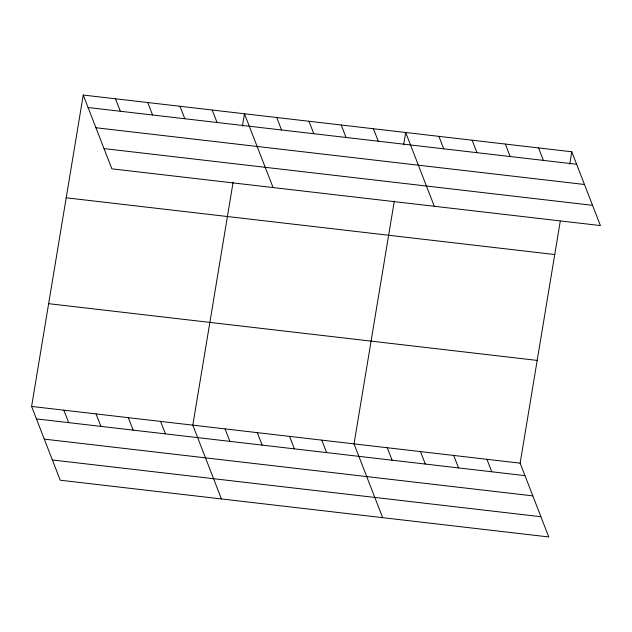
<?xml version="1.0" encoding="UTF-8"?>
<svg xmlns="http://www.w3.org/2000/svg" width="632" height="632" viewBox="0 0 632 632"><rect width="100%" height="100%" fill="white"/><g stroke="black" fill="none" stroke-linecap="round" stroke-linejoin="round"><path stroke-width="0.95" d="M560.26 221.24L520.136 463.169L548.758 536.955L60.222 480.217L31.6 406.431L83.242 95.045L571.778 151.783L600.4 225.569L111.864 168.831L83.242 95.045M233.097 182.277L192.815 425.154L221.437 498.94M242.412 126.139L244.465 113.768L273.079 187.554M394.321 201L354.031 443.877L382.652 517.663M403.627 144.862L405.681 132.491L434.295 206.277M569.732 164.154L571.778 151.783M88.077 107.511L576.613 164.249M95.93 127.743L584.466 184.481M104.011 148.591L592.547 205.329M66.202 197.8L554.738 254.538M48.64 303.676L537.176 360.414M31.6 406.431L520.136 463.169M36.435 418.898L524.971 475.635M44.279 439.129L532.816 495.875M52.369 459.978L540.905 516.723M538.559 147.928L543.394 160.386M505.339 144.064L510.174 156.531M472.12 140.209L476.955 152.675M438.9 136.354L443.735 148.812M373.433 128.746L378.268 141.213M486.917 459.314L491.751 471.78M341.193 125.002L346.028 137.468M453.697 455.459L458.532 467.917M308.945 121.257L313.78 133.723M420.478 451.596L425.312 464.062M276.705 117.513L281.54 129.979M387.258 447.74L392.085 460.199M212.218 110.023L217.053 122.49M321.791 440.133L326.625 452.599M179.978 106.279L184.813 118.745M289.551 436.388L294.378 448.854M147.73 102.534L152.565 115M257.303 432.644L262.138 445.11M115.49 98.79L120.325 111.256M225.063 428.899L229.898 441.365M160.575 421.41L165.41 433.876M128.328 417.665L133.162 430.131M96.088 413.921L100.922 426.387M63.84 410.176L68.675 422.642"/></g></svg>
